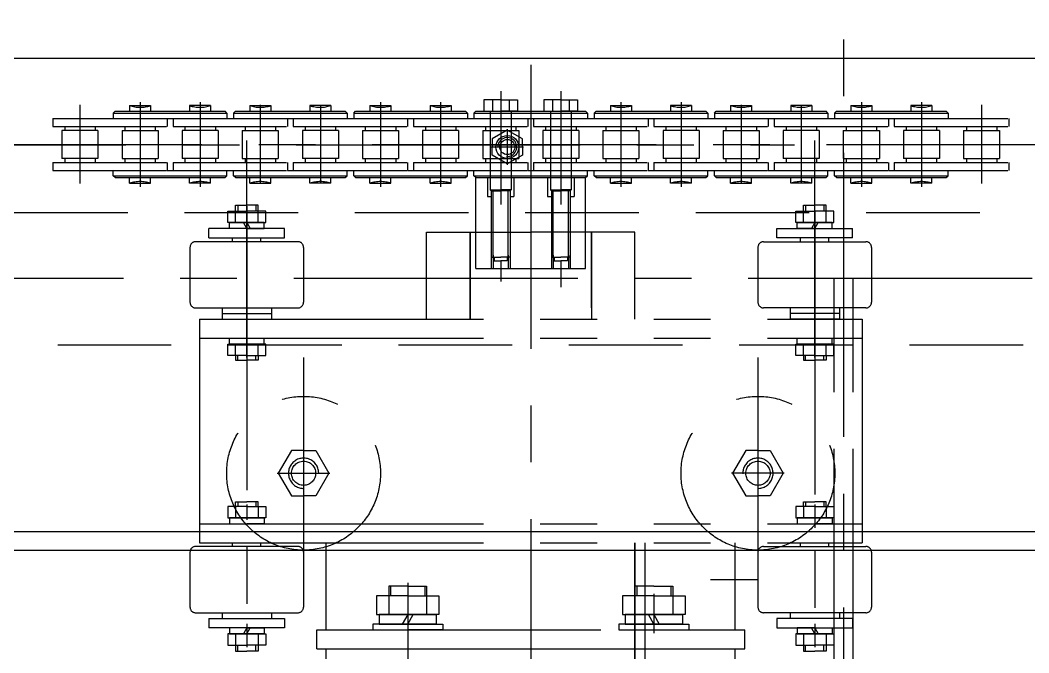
# Model space of a CAD drawing. Header units: millimetres. Extents: x 0 to 10092, y -2165 to 7128.
# Drawn here: x 3787 to 4319, y 2169 to 2503 of the extents above; entities that cross this region are included whole.
import ezdxf

# ---------------------------------------------------------------- set-up
doc = ezdxf.new("R2010")
doc.units = ezdxf.units.MM
doc.header["$LTSCALE"] = 120
for name, pattern in [('F', [0.75, 0.5, -0.25]), ('G', [2, 1.25, -0.25, 0.25, -0.25]), ('K', [2.5, 1.25, -0.25, 0.25, -0.25, 0.25, -0.25])]:
    doc.linetypes.add(name, pattern=pattern)
for name, color, linetype in [('01', 7, 'Continuous'), ('02', 1, 'Continuous'), ('04', 2, 'F'), ('05', 4, 'G'), ('07', 6, 'K')]:
    doc.layers.add(name, color=color, linetype=linetype)

msp = doc.modelspace()

# ---------------------------------------------------------------- linework, layer by layer
at = {"layer": '01', "color": 7, "linetype": 'Continuous'}
for p, q in [((1503.84, 2482.91), (5738.84, 2482.91)), ((4216.34, 2222.41), (4216.34, 1236.41)), ((4226.34, 2222.41), (4226.34, 1236.41))]:
    msp.add_line(p, q, dxfattribs=at)
at = {"layer": '01', "color": 7}
for p, q in [((4043.84, 2444.79), (4035.84, 2440.18)), ((4035.84, 2440.18), (4035.84, 2435.91)), ((4051.84, 2440.18), (4043.84, 2444.79)), ((4051.84, 2435.91), (4051.84, 2440.18)), ((4035.84, 2431.64), (4035.84, 2435.91)), ((4051.84, 2435.91), (4051.84, 2431.64)), ((4043.84, 2427.02), (4035.84, 2431.64)), ((4051.84, 2431.64), (4043.84, 2427.02)), ((1503.84, 2232.91), (5738.84, 2232.91)), ((1503.84, 2222.91), (5738.84, 2222.91))]:
    msp.add_line(p, q, dxfattribs=at)
for radius in [6, 4]:
    msp.add_circle((4043.84, 2435.91), radius, dxfattribs=at)
at = {"layer": '02', "color": 7}
msp.add_arc((4043.84, 2435.91), 5, 265.8682, 183.1341, dxfattribs=at)
at = {"layer": '04', "color": 7, "linetype": 'F'}
for p, q in [((4040.34, 2465.5), (4040.34, 2364.91)), ((4072.09, 2465.5), (4072.09, 2361.94)), ((3818.09, 2458.23), (3818.09, 2416.61)), ((3844.29, 2457.77), (3855.39, 2457.77)), ((3844.29, 2457.77), (3844.29, 2454.77)), ((3849.84, 2459.69), (3849.84, 2414.92)), ((3855.39, 2457.77), (3855.39, 2454.77)), ((3876.04, 2457.77), (3876.04, 2454.77)), ((3887.14, 2457.77), (3876.04, 2457.77)), ((3881.59, 2459.69), (3881.59, 2414.92)), ((3887.14, 2457.77), (3887.14, 2454.77)), ((3907.79, 2457.77), (3907.79, 2454.77)), ((3907.79, 2457.77), (3918.89, 2457.77)), ((3913.34, 2458.23), (3913.34, 2416.61)), ((3918.89, 2457.77), (3918.89, 2454.77)), ((3950.64, 2457.77), (3939.54, 2457.77)), ((3939.54, 2457.77), (3939.54, 2454.77)), ((3945.09, 2458.23), (3945.09, 2416.61)), ((3945.09, 2458.23), (3945.09, 2416.61)), ((3950.64, 2457.77), (3950.64, 2454.77)), ((3971.29, 2457.77), (3971.29, 2454.77)), ((3971.29, 2457.77), (3982.39, 2457.77)), ((3976.84, 2459.69), (3976.84, 2414.92)), ((3982.39, 2457.77), (3982.39, 2454.77)), ((4003.04, 2457.77), (4014.14, 2457.77)), ((4003.04, 2457.77), (4003.04, 2454.77)), ((4008.59, 2459.69), (4008.59, 2414.92)), ((4014.14, 2457.77), (4014.14, 2454.77)), ((4040.34, 2460.77), (4031.46, 2460.77)), ((4031.46, 2460.77), (4031.46, 2454.77)), ((4035.94, 2460.77), (4035.94, 2454.77)), ((4040.34, 2460.77), (4049.23, 2460.77)), ((4040.34, 2459.69), (4040.34, 2414.92)), ((4044.74, 2460.77), (4044.74, 2454.77)), ((4049.23, 2460.77), (4049.23, 2454.77)), ((4072.09, 2460.77), (4063.21, 2460.77)), ((4063.21, 2460.77), (4063.21, 2454.77)), ((4067.69, 2460.77), (4067.69, 2454.77)), ((4072.09, 2460.77), (4080.98, 2460.77)), ((4072.09, 2458.23), (4072.09, 2416.61)), ((4072.09, 2458.23), (4072.09, 2416.61)), ((4076.49, 2460.77), (4076.49, 2454.77)), ((4080.98, 2460.77), (4080.98, 2454.77)), ((4098.29, 2457.77), (4098.29, 2454.77)), ((4098.29, 2457.77), (4109.39, 2457.77)), ((4103.84, 2459.69), (4103.84, 2414.92)), ((4109.39, 2457.77), (4109.39, 2454.77)), ((4141.14, 2457.77), (4130.04, 2457.77)), ((4130.04, 2457.77), (4130.04, 2454.77)), ((4135.59, 2459.69), (4135.59, 2414.92)), ((4141.14, 2457.77), (4141.14, 2454.77)), ((4161.79, 2457.77), (4172.89, 2457.77)), ((4161.79, 2457.77), (4161.79, 2454.77)), ((4167.34, 2458.23), (4167.34, 2416.61)), ((4172.89, 2457.77), (4172.89, 2454.77)), ((4204.64, 2457.77), (4193.54, 2457.77)), ((4193.54, 2457.77), (4193.54, 2454.77)), ((4199.09, 2458.23), (4199.09, 2416.61)), ((4199.09, 2458.23), (4199.09, 2416.61)), ((4204.64, 2457.77), (4204.64, 2454.77)), ((4225.29, 2457.77), (4236.39, 2457.77)), ((4225.29, 2457.77), (4225.29, 2454.77)), ((4230.84, 2459.69), (4230.84, 2414.92)), ((4236.39, 2457.77), (4236.39, 2454.77)), ((4257.04, 2457.77), (4257.04, 2454.77)), ((4268.14, 2457.77), (4257.04, 2457.77)), ((4262.59, 2459.69), (4262.59, 2414.92)), ((4268.14, 2457.77), (4268.14, 2454.77)), ((4294.34, 2458.23), (4294.34, 2416.61)), ((3803.75, 2451), (3864.18, 2451)), ((3803.75, 2451), (3803.75, 2446.72)), ((3835.72, 2453.77), (3836.72, 2454.77)), ((3835.72, 2453.77), (3835.72, 2451)), ((3835.72, 2453.77), (3895.72, 2453.77)), ((3835.72, 2451), (3895.72, 2451)), ((3836.72, 2454.77), (3894.72, 2454.77)), ((3864.18, 2451), (3864.18, 2446.72)), ((3867.25, 2451), (3867.25, 2446.72)), ((3867.25, 2451), (3927.68, 2451)), ((3895.72, 2453.77), (3894.72, 2454.77)), ((3895.72, 2453.77), (3895.72, 2451)), ((3899.22, 2453.77), (3900.22, 2454.77)), ((3899.22, 2453.77), (3959.22, 2453.77)), ((3899.22, 2453.77), (3899.22, 2451)), ((3899.22, 2451), (3959.22, 2451)), ((3900.22, 2454.77), (3958.22, 2454.77)), ((3927.68, 2451), (3927.68, 2446.72)), ((3930.75, 2451), (3991.18, 2451)), ((3930.75, 2451), (3930.75, 2446.72)), ((3959.22, 2453.77), (3958.22, 2454.77)), ((3959.22, 2453.77), (3959.22, 2451)), ((3962.72, 2453.77), (3963.72, 2454.77)), ((3962.72, 2453.77), (4022.72, 2453.77)), ((3962.72, 2453.77), (3962.72, 2451)), ((3962.72, 2451), (4022.72, 2451)), ((3963.72, 2454.77), (4021.72, 2454.77)), ((3991.18, 2451), (3991.18, 2446.72)), ((3994.25, 2451), (4054.68, 2451)), ((3994.25, 2451), (3994.25, 2446.72)), ((4022.72, 2453.77), (4021.72, 2454.77)), ((4022.72, 2453.77), (4022.72, 2451)), ((4026.22, 2453.77), (4027.22, 2454.77)), ((4026.22, 2453.77), (4086.22, 2453.77)), ((4026.22, 2453.77), (4026.22, 2451)), ((4026.22, 2451), (4086.22, 2451)), ((4027.22, 2454.77), (4085.22, 2454.77)), ((4031.46, 2454.77), (4040.34, 2454.77)), ((4034.84, 2454.77), (4034.84, 2413.27)), ((4049.23, 2454.77), (4040.34, 2454.77)), ((4045.84, 2454.77), (4045.84, 2413.27)), ((4054.68, 2451), (4054.68, 2446.72)), ((4057.75, 2451), (4118.18, 2451)), ((4057.75, 2451), (4057.75, 2446.72)), ((4063.21, 2454.77), (4072.09, 2454.77)), ((4066.59, 2454.77), (4066.59, 2413.27)), ((4080.98, 2454.77), (4072.09, 2454.77)), ((4077.59, 2454.77), (4077.59, 2413.27)), ((4086.22, 2453.77), (4085.22, 2454.77)), ((4086.22, 2453.77), (4086.22, 2451)), ((4089.72, 2453.77), (4090.72, 2454.77)), ((4089.72, 2453.77), (4149.72, 2453.77)), ((4089.72, 2453.77), (4089.72, 2451)), ((4089.72, 2451), (4149.72, 2451)), ((4090.72, 2454.77), (4148.72, 2454.77)), ((4118.18, 2451), (4118.18, 2446.72)), ((4121.25, 2451), (4181.68, 2451)), ((4121.25, 2451), (4121.25, 2446.72)), ((4149.72, 2453.77), (4148.72, 2454.77)), ((4149.72, 2453.77), (4149.72, 2451)), ((4153.22, 2453.77), (4154.22, 2454.77)), ((4153.22, 2453.77), (4213.22, 2453.77)), ((4153.22, 2453.77), (4153.22, 2451)), ((4153.22, 2451), (4213.22, 2451)), ((4154.22, 2454.77), (4212.22, 2454.77)), ((4181.68, 2451), (4181.68, 2446.72)), ((4184.75, 2451), (4245.18, 2451)), ((4184.75, 2451), (4184.75, 2446.72)), ((4213.22, 2453.77), (4212.22, 2454.77)), ((4213.22, 2453.77), (4213.22, 2451)), ((4216.72, 2453.77), (4217.72, 2454.77)), ((4216.72, 2453.77), (4276.72, 2453.77)), ((4216.72, 2453.77), (4216.72, 2451)), ((4216.72, 2451), (4276.72, 2451)), ((4217.72, 2454.77), (4275.72, 2454.77)), ((4245.18, 2451), (4245.18, 2446.72)), ((4248.25, 2451), (4308.68, 2451)), ((4248.25, 2451), (4248.25, 2446.72)), ((4276.72, 2453.77), (4275.72, 2454.77)), ((4276.72, 2453.77), (4276.72, 2451)), ((4308.68, 2451), (4308.68, 2446.72)), ((3803.75, 2446.72), (3864.18, 2446.72)), ((3810.07, 2446.72), (3810.07, 2444.72)), ((3826.12, 2446.72), (3826.12, 2444.72)), ((3841.82, 2446.72), (3841.82, 2444.72)), ((3857.87, 2446.72), (3857.87, 2444.72)), ((3867.25, 2446.72), (3927.68, 2446.72)), ((3873.57, 2446.72), (3873.57, 2444.72)), ((3889.62, 2446.72), (3889.62, 2444.72)), ((3905.32, 2446.72), (3905.32, 2444.72)), ((3921.37, 2446.72), (3921.37, 2444.72)), ((3930.75, 2446.72), (3991.18, 2446.72)), ((3937.07, 2446.72), (3937.07, 2444.72)), ((3953.12, 2446.72), (3953.12, 2444.72)), ((3968.82, 2446.72), (3968.82, 2444.72)), ((3984.87, 2446.72), (3984.87, 2444.72)), ((3994.25, 2446.72), (4054.68, 2446.72)), ((4000.57, 2446.72), (4000.57, 2444.72)), ((4016.62, 2446.72), (4016.62, 2444.72)), ((4032.32, 2446.72), (4032.32, 2444.72)), ((4048.37, 2446.72), (4048.37, 2444.72)), ((4057.75, 2446.72), (4118.18, 2446.72)), ((4064.07, 2446.72), (4064.07, 2444.72)), ((4080.12, 2446.72), (4080.12, 2444.72)), ((4095.82, 2446.72), (4095.82, 2444.72)), ((4111.87, 2446.72), (4111.87, 2444.72)), ((4121.25, 2446.72), (4181.68, 2446.72)), ((4127.57, 2446.72), (4127.57, 2444.72)), ((4143.62, 2446.72), (4143.62, 2444.72)), ((4159.32, 2446.72), (4159.32, 2444.72)), ((4175.37, 2446.72), (4175.37, 2444.72)), ((4184.75, 2446.72), (4245.18, 2446.72)), ((4191.07, 2446.72), (4191.07, 2444.72)), ((4207.12, 2446.72), (4207.12, 2444.72)), ((4222.82, 2446.72), (4222.82, 2444.72)), ((4238.87, 2446.72), (4238.87, 2444.72)), ((4248.25, 2446.72), (4308.68, 2446.72)), ((4254.57, 2446.72), (4254.57, 2444.72)), ((4270.62, 2446.72), (4270.62, 2444.72)), ((4286.32, 2446.72), (4286.32, 2444.72)), ((4302.37, 2446.72), (4302.37, 2444.72)), ((3808.57, 2444.72), (3808.57, 2429.82)), ((3827.62, 2444.72), (3808.57, 2444.72)), ((3827.62, 2444.72), (3827.62, 2429.82)), ((3840.32, 2444.72), (3859.37, 2444.72)), ((3840.32, 2444.72), (3840.32, 2429.82)), ((3859.37, 2444.72), (3859.37, 2429.82)), ((3891.12, 2444.72), (3872.07, 2444.72)), ((3872.07, 2444.72), (3872.07, 2429.82)), ((3891.12, 2444.72), (3891.12, 2429.82)), ((3903.82, 2444.72), (3903.82, 2429.82)), ((3903.82, 2444.72), (3922.87, 2444.72)), ((3922.87, 2444.72), (3922.87, 2429.82)), ((3954.62, 2444.72), (3935.57, 2444.72)), ((3935.57, 2444.72), (3935.57, 2429.82)), ((3954.62, 2444.72), (3954.62, 2429.82)), ((3967.32, 2444.72), (3967.32, 2429.82)), ((3967.32, 2444.72), (3986.37, 2444.72)), ((3986.37, 2444.72), (3986.37, 2429.82)), ((3999.07, 2444.72), (3999.07, 2429.82)), ((4018.12, 2444.72), (3999.07, 2444.72)), ((4018.12, 2444.72), (4018.12, 2429.82)), ((4030.82, 2444.72), (4049.87, 2444.72)), ((4030.82, 2444.72), (4030.82, 2429.82)), ((4049.87, 2444.72), (4049.87, 2429.82)), ((4081.62, 2444.72), (4062.57, 2444.72)), ((4062.57, 2444.72), (4062.57, 2429.82)), ((4081.62, 2444.72), (4081.62, 2429.82)), ((4094.32, 2444.72), (4094.32, 2429.82)), ((4094.32, 2444.72), (4113.37, 2444.72)), ((4113.37, 2444.72), (4113.37, 2429.82)), ((4126.07, 2444.72), (4126.07, 2429.82)), ((4145.12, 2444.72), (4126.07, 2444.72)), ((4145.12, 2444.72), (4145.12, 2429.82)), ((4157.82, 2444.72), (4176.87, 2444.72)), ((4157.82, 2444.72), (4157.82, 2429.82)), ((4176.87, 2444.72), (4176.87, 2429.82)), ((4189.57, 2444.72), (4189.57, 2429.82)), ((4208.62, 2444.72), (4189.57, 2444.72)), ((4208.62, 2444.72), (4208.62, 2429.82)), ((4221.32, 2444.72), (4221.32, 2429.82)), ((4221.32, 2444.72), (4240.37, 2444.72)), ((4240.37, 2444.72), (4240.37, 2429.82)), ((4253.07, 2444.72), (4253.07, 2429.82)), ((4272.12, 2444.72), (4253.07, 2444.72)), ((4272.12, 2444.72), (4272.12, 2429.82)), ((4284.82, 2444.72), (4284.82, 2429.82)), ((4284.82, 2444.72), (4303.87, 2444.72)), ((4303.87, 2444.72), (4303.87, 2429.82)), ((3827.62, 2429.82), (3808.57, 2429.82)), ((3810.07, 2429.82), (3810.07, 2427.82)), ((3826.12, 2429.82), (3826.12, 2427.82)), ((3840.32, 2429.82), (3859.37, 2429.82)), ((3841.82, 2429.82), (3841.82, 2427.82)), ((3857.87, 2429.82), (3857.87, 2427.82)), ((3891.12, 2429.82), (3872.07, 2429.82)), ((3873.57, 2429.82), (3873.57, 2427.82)), ((3889.62, 2429.82), (3889.62, 2427.82)), ((3903.82, 2429.82), (3922.87, 2429.82)), ((3905.32, 2429.82), (3905.32, 2427.82)), ((3921.37, 2429.82), (3921.37, 2427.82)), ((3954.62, 2429.82), (3935.57, 2429.82)), ((3937.07, 2429.82), (3937.07, 2427.82)), ((3953.12, 2429.82), (3953.12, 2427.82)), ((3967.32, 2429.82), (3986.37, 2429.82)), ((3968.82, 2429.82), (3968.82, 2427.82)), ((3984.87, 2429.82), (3984.87, 2427.82)), ((4018.12, 2429.82), (3999.07, 2429.82)), ((4000.57, 2429.82), (4000.57, 2427.82)), ((4016.62, 2429.82), (4016.62, 2427.82)), ((4030.82, 2429.82), (4049.87, 2429.82)), ((4032.32, 2429.82), (4032.32, 2427.82)), ((4048.37, 2429.82), (4048.37, 2427.82)), ((4081.62, 2429.82), (4062.57, 2429.82)), ((4064.07, 2429.82), (4064.07, 2427.82)), ((4080.12, 2429.82), (4080.12, 2427.82)), ((4094.32, 2429.82), (4113.37, 2429.82)), ((4095.82, 2429.82), (4095.82, 2427.82)), ((4111.87, 2429.82), (4111.87, 2427.82)), ((4145.12, 2429.82), (4126.07, 2429.82)), ((4127.57, 2429.82), (4127.57, 2427.82)), ((4143.62, 2429.82), (4143.62, 2427.82)), ((4157.82, 2429.82), (4176.87, 2429.82)), ((4159.32, 2429.82), (4159.32, 2427.82)), ((4175.37, 2429.82), (4175.37, 2427.82)), ((4208.62, 2429.82), (4189.57, 2429.82)), ((4191.07, 2429.82), (4191.07, 2427.82)), ((4207.12, 2429.82), (4207.12, 2427.82)), ((4221.32, 2429.82), (4240.37, 2429.82)), ((4222.82, 2429.82), (4222.82, 2427.82)), ((4238.87, 2429.82), (4238.87, 2427.82)), ((4272.12, 2429.82), (4253.07, 2429.82)), ((4254.57, 2429.82), (4254.57, 2427.82)), ((4270.62, 2429.82), (4270.62, 2427.82)), ((4284.82, 2429.82), (4303.87, 2429.82)), ((4286.32, 2429.82), (4286.32, 2427.82)), ((4302.37, 2429.82), (4302.37, 2427.82)), ((3803.75, 2427.82), (3864.18, 2427.82)), ((3803.75, 2427.82), (3803.75, 2423.54)), ((3864.18, 2427.82), (3864.18, 2423.54)), ((3867.25, 2427.82), (3927.68, 2427.82)), ((3867.25, 2427.82), (3867.25, 2423.54)), ((3927.68, 2427.82), (3927.68, 2423.54)), ((3930.75, 2427.82), (3991.18, 2427.82)), ((3930.75, 2427.82), (3930.75, 2423.54)), ((3991.18, 2427.82), (3991.18, 2423.54)), ((3994.25, 2427.82), (4054.68, 2427.82)), ((3994.25, 2427.82), (3994.25, 2423.54)), ((4054.68, 2427.82), (4054.68, 2423.54)), ((4057.75, 2427.82), (4118.18, 2427.82)), ((4057.75, 2427.82), (4057.75, 2423.54)), ((4118.18, 2427.82), (4118.18, 2423.54)), ((4121.25, 2427.82), (4181.68, 2427.82)), ((4121.25, 2427.82), (4121.25, 2423.54)), ((4181.68, 2427.82), (4181.68, 2423.54)), ((4184.75, 2427.82), (4245.18, 2427.82)), ((4184.75, 2427.82), (4184.75, 2423.54)), ((4245.18, 2427.82), (4245.18, 2423.54)), ((4248.25, 2427.82), (4308.68, 2427.82)), ((4248.25, 2427.82), (4248.25, 2423.54)), ((4308.68, 2427.82), (4308.68, 2423.54)), ((3803.75, 2423.54), (3864.18, 2423.54)), ((3835.72, 2420.77), (3835.72, 2423.54)), ((3836.72, 2419.77), (3835.72, 2420.77)), ((3835.72, 2420.77), (3895.72, 2420.77)), ((3836.72, 2419.77), (3894.72, 2419.77)), ((3844.29, 2416.77), (3844.29, 2419.77)), ((3855.39, 2416.77), (3855.39, 2419.77)), ((3864.18, 2423.54), (3867.25, 2423.54)), ((3867.25, 2423.54), (3927.68, 2423.54)), ((3876.04, 2416.77), (3876.04, 2419.77)), ((3887.14, 2416.77), (3887.14, 2419.77)), ((3894.72, 2419.77), (3895.72, 2420.77)), ((3895.72, 2420.77), (3895.72, 2423.54)), ((3899.22, 2420.77), (3899.22, 2423.54)), ((3899.22, 2420.77), (3959.22, 2420.77)), ((3900.22, 2419.77), (3899.22, 2420.77)), ((3900.22, 2419.77), (3958.22, 2419.77)), ((3907.79, 2416.77), (3907.79, 2419.77)), ((3918.89, 2416.77), (3918.89, 2419.77)), ((3927.68, 2423.54), (3930.75, 2423.54)), ((3930.75, 2423.54), (3991.18, 2423.54)), ((3939.54, 2416.77), (3939.54, 2419.77)), ((3950.64, 2416.77), (3950.64, 2419.77)), ((3958.22, 2419.77), (3959.22, 2420.77)), ((3959.22, 2420.77), (3959.22, 2423.54)), ((3962.72, 2420.77), (3962.72, 2423.54)), ((3962.72, 2420.77), (4022.72, 2420.77)), ((3963.72, 2419.77), (3962.72, 2420.77)), ((3963.72, 2419.77), (4021.72, 2419.77)), ((3971.29, 2416.77), (3971.29, 2419.77)), ((3982.39, 2416.77), (3982.39, 2419.77)), ((3991.18, 2423.54), (3994.25, 2423.54)), ((3994.25, 2423.54), (4054.68, 2423.54)), ((4003.04, 2416.77), (4003.04, 2419.77)), ((4014.14, 2416.77), (4014.14, 2419.77)), ((4021.72, 2419.77), (4022.72, 2420.77)), ((4022.72, 2420.77), (4022.72, 2423.54)), ((4026.22, 2420.77), (4026.22, 2423.54)), ((4026.22, 2420.77), (4086.22, 2420.77)), ((4027.22, 2419.77), (4026.22, 2420.77)), ((4027.22, 2419.77), (4085.22, 2419.77)), ((4027.22, 2371.77), (4027.22, 2419.77)), ((4033.34, 2419.77), (4033.34, 2409.77)), ((4047.34, 2419.77), (4047.34, 2409.77)), ((4054.68, 2423.54), (4057.75, 2423.54)), ((4057.75, 2423.54), (4118.18, 2423.54)), ((4065.09, 2419.77), (4065.09, 2409.77)), ((4079.09, 2419.77), (4079.09, 2409.77)), ((4085.22, 2419.77), (4086.22, 2420.77)), ((4085.22, 2371.77), (4085.22, 2419.77)), ((4086.22, 2420.77), (4086.22, 2423.54)), ((4089.72, 2420.77), (4089.72, 2423.54)), ((4089.72, 2420.77), (4149.72, 2420.77)), ((4090.72, 2419.77), (4089.72, 2420.77)), ((4090.72, 2419.77), (4148.72, 2419.77)), ((4098.29, 2416.77), (4098.29, 2419.77)), ((4109.39, 2416.77), (4109.39, 2419.77)), ((4118.18, 2423.54), (4121.25, 2423.54)), ((4121.25, 2423.54), (4181.68, 2423.54)), ((4130.04, 2416.77), (4130.04, 2419.77)), ((4141.14, 2416.77), (4141.14, 2419.77)), ((4148.72, 2419.77), (4149.72, 2420.77)), ((4149.72, 2420.77), (4149.72, 2423.54)), ((4153.22, 2420.77), (4153.22, 2423.54)), ((4153.22, 2420.77), (4213.22, 2420.77)), ((4154.22, 2419.77), (4153.22, 2420.77)), ((4154.22, 2419.77), (4212.22, 2419.77)), ((4161.79, 2416.77), (4161.79, 2419.77)), ((4172.89, 2416.77), (4172.89, 2419.77)), ((4181.68, 2423.54), (4184.75, 2423.54)), ((4184.75, 2423.54), (4245.18, 2423.54)), ((4193.54, 2416.77), (4193.54, 2419.77)), ((4204.64, 2416.77), (4204.64, 2419.77)), ((4212.22, 2419.77), (4213.22, 2420.77)), ((4213.22, 2420.77), (4213.22, 2423.54)), ((4216.72, 2420.77), (4216.72, 2423.54)), ((4216.72, 2420.77), (4276.72, 2420.77)), ((4217.72, 2419.77), (4216.72, 2420.77)), ((4217.72, 2419.77), (4275.72, 2419.77)), ((4225.29, 2416.77), (4225.29, 2419.77)), ((4236.39, 2416.77), (4236.39, 2419.77)), ((4245.18, 2423.54), (4248.25, 2423.54)), ((4248.25, 2423.54), (4308.68, 2423.54)), ((4257.04, 2416.77), (4257.04, 2419.77)), ((4268.14, 2416.77), (4268.14, 2419.77)), ((4275.72, 2419.77), (4276.72, 2420.77)), ((4276.72, 2420.77), (4276.72, 2423.54)), ((3844.29, 2416.77), (3855.39, 2416.77)), ((3887.14, 2416.77), (3876.04, 2416.77)), ((3907.79, 2416.77), (3918.89, 2416.77)), ((3950.64, 2416.77), (3939.54, 2416.77)), ((3971.29, 2416.77), (3982.39, 2416.77)), ((4003.04, 2416.77), (4014.14, 2416.77)), ((4098.29, 2416.77), (4109.39, 2416.77)), ((4141.14, 2416.77), (4130.04, 2416.77)), ((4161.79, 2416.77), (4172.89, 2416.77)), ((4204.64, 2416.77), (4193.54, 2416.77)), ((4225.29, 2416.77), (4236.39, 2416.77)), ((4268.14, 2416.77), (4257.04, 2416.77)), ((4033.34, 2409.77), (4035.34, 2409.77)), ((4034.84, 2413.27), (4040.34, 2413.27)), ((4034.84, 2413.27), (4035.34, 2412.77)), ((4035.34, 2412.77), (4035.34, 2377.71)), ((4035.34, 2412.77), (4040.34, 2412.77)), ((4036.34, 2377.71), (4036.34, 2412.77)), ((4045.84, 2413.27), (4040.34, 2413.27)), ((4045.34, 2412.77), (4040.34, 2412.77)), ((4044.34, 2377.71), (4044.34, 2412.77)), ((4045.84, 2413.27), (4045.34, 2412.77)), ((4045.34, 2412.77), (4045.34, 2377.71)), ((4045.34, 2409.77), (4047.34, 2409.77)), ((4065.09, 2409.77), (4067.09, 2409.77)), ((4066.59, 2413.27), (4072.09, 2413.27)), ((4066.59, 2413.27), (4067.09, 2412.77)), ((4067.09, 2412.77), (4067.09, 2377.71)), ((4067.09, 2412.77), (4072.09, 2412.77)), ((4068.09, 2377.71), (4068.09, 2412.77)), ((4077.59, 2413.27), (4072.09, 2413.27)), ((4077.09, 2412.77), (4072.09, 2412.77)), ((4076.09, 2377.71), (4076.09, 2412.77)), ((4077.59, 2413.27), (4077.09, 2412.77)), ((4077.09, 2412.77), (4077.09, 2377.71)), ((4077.09, 2409.77), (4079.09, 2409.77)), ((1803.34, 2401.41), (5439.34, 2401.41)), ((4035.34, 2378.77), (4035.34, 2371.77)), ((4035.34, 2377.71), (4040.34, 2377.71)), ((4036.34, 2378.77), (4036.34, 2371.77)), ((4036.84, 2377.71), (4036.84, 2375.71)), ((4045.34, 2377.71), (4040.34, 2377.71)), ((4043.84, 2377.71), (4043.84, 2375.71)), ((4044.34, 2378.77), (4044.34, 2371.77)), ((4045.34, 2378.77), (4045.34, 2371.77)), ((4067.09, 2378.77), (4067.09, 2371.77)), ((4067.09, 2377.71), (4072.09, 2377.71)), ((4068.09, 2378.77), (4068.09, 2371.77)), ((4068.59, 2377.71), (4068.59, 2375.71)), ((4077.09, 2377.71), (4072.09, 2377.71)), ((4075.59, 2377.71), (4075.59, 2375.71)), ((4076.09, 2378.77), (4076.09, 2371.77)), ((4077.09, 2378.77), (4077.09, 2371.77)), ((4027.22, 2371.77), (4085.22, 2371.77)), ((4036.84, 2375.71), (4040.34, 2375.71)), ((4043.84, 2375.71), (4040.34, 2375.71)), ((4068.59, 2375.71), (4072.09, 2375.71)), ((4075.59, 2375.71), (4072.09, 2375.71)), ((4216.34, 2366.41), (4216.34, 2222.41)), ((4226.34, 2366.41), (4216.34, 2366.41)), ((4226.34, 2366.41), (4226.34, 2222.41)), ((3626.34, 2331.41), (5439.34, 2331.41))]:
    msp.add_line(p, q, dxfattribs=at)
for centre, start, end in [((3849.87, 2474.77), 251.8138, 287.9996), ((3881.56, 2474.77), 252.0004, 288.1862), ((3913.37, 2474.77), 251.8138, 287.9996), ((3945.06, 2474.77), 252.0004, 288.1862), ((3976.87, 2474.77), 251.8138, 287.9996), ((4008.62, 2474.77), 251.8138, 287.9996), ((4103.87, 2474.77), 251.8138, 287.9996), ((4135.56, 2474.77), 252.0004, 288.1862), ((4167.37, 2474.77), 251.8138, 287.9996), ((4199.06, 2474.77), 252.0004, 288.1862), ((4230.87, 2474.77), 251.8138, 287.9996), ((4262.56, 2474.77), 252.0004, 288.1862), ((3849.87, 2399.78), 72.0004, 108.1862), ((3881.56, 2399.78), 71.8138, 107.9996), ((3913.37, 2399.78), 72.0004, 108.1862), ((3945.06, 2399.78), 71.8138, 107.9996), ((3976.87, 2399.78), 72.0004, 108.1862), ((4008.62, 2399.78), 72.0004, 108.1862), ((4103.87, 2399.78), 72.0004, 108.1862), ((4135.56, 2399.78), 71.8138, 107.9996), ((4167.37, 2399.78), 72.0004, 108.1862), ((4199.06, 2399.78), 71.8138, 107.9996), ((4230.87, 2399.78), 72.0004, 108.1862), ((4262.56, 2399.78), 71.8138, 107.9996)]:
    msp.add_arc(centre, 17.87, start, end, dxfattribs=at)
at = {"layer": '05', "color": 7, "linetype": 'G'}
for p, q in [((4221.34, 2672.76), (4221.34, 1018.95)), ((4056.22, 2479.39), (4056.22, 1721.96)), ((3692.31, 2437.13), (4195.55, 2437.13))]:
    msp.add_line(p, q, dxfattribs=at)
at = {"layer": '05', "color": 7}
for p, q in [((4043.84, 2445.34), (4043.84, 2426.51)), ((1812.5, 2437.27), (5423.26, 2437.27)), ((4052.41, 2435.91), (4035.03, 2435.91)), ((5521.04, 2366.41), (1672.14, 2366.41))]:
    msp.add_line(p, q, dxfattribs=at)
at = {"layer": '07', "color": 7, "linetype": 'K'}
for p, q in [((3906.22, 2334.86), (3906.22, 2439.44)), ((4206.22, 2334.86), (4206.22, 2439.44)), ((3900.22, 2402.01), (3900.22, 2405.25)), ((3900.22, 2405.25), (3906.22, 2405.25)), ((3901.42, 2405.25), (3901.42, 2402.01)), ((3912.22, 2405.25), (3906.22, 2405.25)), ((3906.22, 2404.62), (3906.22, 2146.38)), ((3906.22, 2394.96), (3906.22, 2403.06)), ((3911.02, 2405.25), (3911.02, 2402.01)), ((3912.22, 2402.01), (3912.22, 2405.25)), ((4200.22, 2402.01), (4200.22, 2405.25)), ((4200.22, 2405.25), (4206.22, 2405.25)), ((4201.42, 2405.25), (4201.42, 2402.01)), ((4212.22, 2405.25), (4206.22, 2405.25)), ((4206.22, 2394.96), (4206.22, 2403.06)), ((4211.02, 2405.25), (4211.02, 2402.01)), ((4212.22, 2402.01), (4212.22, 2405.25)), ((3896.2, 2402.01), (3906.22, 2402.01)), ((3896.2, 2396.01), (3896.2, 2402.01)), ((3900.22, 2396.01), (3900.22, 2402.01)), ((3916.23, 2402.01), (3906.22, 2402.01)), ((3906.22, 2390.81), (3906.22, 2398.11)), ((3912.22, 2396.01), (3912.22, 2402.01)), ((3916.23, 2396.01), (3916.23, 2402.01)), ((4196.2, 2402.01), (4206.22, 2402.01)), ((4196.2, 2396.01), (4196.2, 2402.01)), ((4200.22, 2396.01), (4200.22, 2402.01)), ((4206.22, 2402.45), (4206.22, 2146.38)), ((4216.23, 2402.01), (4206.22, 2402.01)), ((4206.22, 2390.81), (4206.22, 2398.11)), ((4212.22, 2396.01), (4212.22, 2402.01)), ((4216.23, 2396.01), (4216.23, 2402.01)), ((3926.22, 2392.91), (3886.22, 2392.91)), ((3886.22, 2387.91), (3886.22, 2392.91)), ((3906.22, 2396.01), (3896.2, 2396.01)), ((3897.02, 2396.01), (3906.22, 2396.01)), ((3897.02, 2392.91), (3897.02, 2396.01)), ((3906.22, 2392.91), (3897.02, 2392.91)), ((3906.22, 2392.91), (3904.43, 2396.01)), ((3915.42, 2396.01), (3906.22, 2396.01)), ((3906.22, 2396.01), (3908.01, 2392.91)), ((3906.22, 2396.01), (3916.23, 2396.01)), ((3906.22, 2392.91), (3915.42, 2392.91)), ((3915.42, 2392.91), (3915.42, 2396.01)), ((3926.22, 2387.91), (3926.22, 2392.91)), ((4186.22, 2392.91), (4226.22, 2392.91)), ((4186.22, 2387.91), (4186.22, 2392.91)), ((4206.22, 2396.01), (4196.2, 2396.01)), ((4197.02, 2396.01), (4206.22, 2396.01)), ((4197.02, 2392.91), (4197.02, 2396.01)), ((4206.22, 2392.91), (4197.02, 2392.91)), ((4206.22, 2396.01), (4204.43, 2392.91)), ((4215.42, 2396.01), (4206.22, 2396.01)), ((4206.22, 2392.91), (4208.01, 2396.01)), ((4206.22, 2396.01), (4216.23, 2396.01)), ((4206.22, 2392.91), (4215.42, 2392.91)), ((4215.42, 2392.91), (4215.42, 2396.01)), ((4226.22, 2387.91), (4226.22, 2392.91)), ((3886.22, 2387.91), (3926.22, 2387.91)), ((3898.72, 2385.91), (3898.72, 2387.91)), ((3913.72, 2385.91), (3913.72, 2387.91)), ((4001.22, 2390.91), (4056.22, 2390.91)), ((4001.22, 2344.91), (4001.22, 2390.91)), ((4024.22, 2344.91), (4024.22, 2390.91)), ((4024.22, 2390.91), (4024.22, 2344.91)), ((4111.22, 2390.91), (4056.22, 2390.91)), ((4088.22, 2350.91), (4088.22, 2390.91)), ((4088.22, 2390.91), (4088.22, 2344.91)), ((4111.22, 2344.91), (4111.22, 2390.91)), ((4226.22, 2387.91), (4186.22, 2387.91)), ((4198.72, 2385.91), (4198.72, 2387.91)), ((4213.72, 2385.91), (4213.72, 2387.91)), ((3876.22, 2382.91), (3876.22, 2353.91)), ((3906.22, 2385.91), (3879.22, 2385.91)), ((3933.22, 2385.91), (3906.22, 2385.91)), ((3936.22, 2382.91), (3936.22, 2353.91)), ((4176.22, 2382.91), (4176.22, 2353.91)), ((4179.22, 2385.91), (4206.22, 2385.91)), ((4206.22, 2385.91), (4233.22, 2385.91)), ((4236.22, 2382.91), (4236.22, 2353.91)), ((3879.22, 2350.91), (3906.22, 2350.91)), ((3893.22, 2350.91), (3893.22, 2347.91)), ((3906.22, 2350.91), (3933.22, 2350.91)), ((3919.22, 2350.91), (3919.22, 2347.91)), ((4206.22, 2350.91), (4179.22, 2350.91)), ((4193.22, 2350.91), (4193.22, 2347.91)), ((4233.22, 2350.91), (4206.22, 2350.91)), ((4219.22, 2350.91), (4219.22, 2347.91)), ((3881.22, 2344.91), (3881.22, 2226.91)), ((3881.22, 2344.91), (4231.22, 2344.91)), ((3893.22, 2347.91), (3893.22, 2344.91)), ((3893.22, 2347.91), (3906.22, 2347.91)), ((3893.22, 2344.91), (3919.22, 2344.91)), ((3906.22, 2347.91), (3919.22, 2347.91)), ((3919.22, 2347.91), (3919.22, 2344.91)), ((4206.22, 2347.91), (4193.22, 2347.91)), ((4193.22, 2347.91), (4193.22, 2344.91)), ((4219.22, 2344.91), (4193.22, 2344.91)), ((4219.22, 2347.91), (4206.22, 2347.91)), ((4219.22, 2347.91), (4219.22, 2344.91)), ((4231.22, 2344.91), (4231.22, 2226.91)), ((3881.22, 2334.91), (4231.22, 2334.91)), ((3897.02, 2331.81), (3897.02, 2334.91)), ((3906.22, 2329.71), (3906.22, 2337.01)), ((3906.22, 2336.96), (3906.22, 2330.1)), ((3915.42, 2331.81), (3915.42, 2334.91)), ((4197.02, 2331.81), (4197.02, 2334.91)), ((4206.22, 2329.71), (4206.22, 2337.01)), ((4206.22, 2336.96), (4206.22, 2330.1)), ((4215.42, 2331.81), (4215.42, 2334.91)), ((3896.2, 2331.81), (3906.22, 2331.81)), ((3896.2, 2325.81), (3896.2, 2331.81)), ((3906.22, 2331.81), (3897.02, 2331.81)), ((3900.22, 2325.81), (3900.22, 2331.81)), ((3906.22, 2324.76), (3906.22, 2332.86)), ((3916.23, 2331.81), (3906.22, 2331.81)), ((3906.22, 2331.81), (3915.42, 2331.81)), ((3912.22, 2325.81), (3912.22, 2331.81)), ((3916.23, 2325.81), (3916.23, 2331.81)), ((4196.2, 2331.81), (4206.22, 2331.81)), ((4196.2, 2325.81), (4196.2, 2331.81)), ((4206.22, 2331.81), (4197.02, 2331.81)), ((4200.22, 2325.81), (4200.22, 2331.81)), ((4206.22, 2324.76), (4206.22, 2332.86)), ((4216.23, 2331.81), (4206.22, 2331.81)), ((4206.22, 2331.81), (4215.42, 2331.81)), ((4212.22, 2325.81), (4212.22, 2331.81)), ((4216.23, 2325.81), (4216.23, 2331.81)), ((3906.22, 2325.81), (3896.2, 2325.81)), ((3900.22, 2325.81), (3900.22, 2323.38)), ((3900.22, 2323.38), (3906.22, 2323.38)), ((3901.42, 2323.38), (3901.42, 2325.81)), ((3906.22, 2325.81), (3916.23, 2325.81)), ((3912.22, 2323.38), (3906.22, 2323.38)), ((3911.02, 2323.38), (3911.02, 2325.81)), ((3912.22, 2325.81), (3912.22, 2323.38)), ((3936.22, 2324.75), (3936.22, 2210.15)), ((4176.22, 2324.75), (4176.22, 2210.15)), ((4206.22, 2325.81), (4196.2, 2325.81)), ((4200.22, 2325.81), (4200.22, 2323.38)), ((4200.22, 2323.38), (4206.22, 2323.38)), ((4201.42, 2323.38), (4201.42, 2325.81)), ((4206.22, 2325.81), (4216.23, 2325.81)), ((4212.22, 2323.38), (4206.22, 2323.38)), ((4211.02, 2323.38), (4211.02, 2325.81)), ((4212.22, 2325.81), (4212.22, 2323.38)), ((3929.77, 2275.59), (3922.84, 2263.59)), ((3936.22, 2275.59), (3929.77, 2275.59)), ((3936.22, 2276.15), (3936.22, 2250.77)), ((3936.22, 2275.59), (3942.66, 2275.59)), ((3942.66, 2275.59), (3949.59, 2263.59)), ((4169.77, 2275.59), (4162.84, 2263.59)), ((4176.22, 2275.59), (4169.77, 2275.59)), ((4176.22, 2276.15), (4176.22, 2250.77)), ((4176.22, 2275.59), (4182.66, 2275.59)), ((4182.66, 2275.59), (4189.59, 2263.59)), ((3922.3, 2263.59), (3950.1, 2263.59)), ((3922.84, 2263.59), (3929.77, 2251.59)), ((3949.59, 2263.59), (3942.66, 2251.59)), ((4190.14, 2263.59), (4162.33, 2263.59)), ((4162.84, 2263.59), (4169.77, 2251.59)), ((4189.59, 2263.59), (4182.66, 2251.59)), ((3900.22, 2246.01), (3900.22, 2248.44)), ((3900.22, 2248.44), (3906.22, 2248.44)), ((3901.42, 2248.44), (3901.42, 2246.01)), ((3912.22, 2248.44), (3906.22, 2248.44)), ((3911.02, 2248.44), (3911.02, 2246.01)), ((3912.22, 2246.01), (3912.22, 2248.44)), ((3929.77, 2251.59), (3936.22, 2251.59)), ((3942.66, 2251.59), (3936.22, 2251.59)), ((4169.77, 2251.59), (4176.22, 2251.59)), ((4182.66, 2251.59), (4176.22, 2251.59)), ((4200.22, 2246.01), (4200.22, 2248.44)), ((4200.22, 2248.44), (4206.22, 2248.44)), ((4201.42, 2248.44), (4201.42, 2246.01)), ((4212.22, 2248.44), (4206.22, 2248.44)), ((4211.02, 2248.44), (4211.02, 2246.01)), ((4212.22, 2246.01), (4212.22, 2248.44)), ((3906.22, 2246.01), (3896.2, 2246.01)), ((3896.2, 2246.01), (3896.2, 2240.01)), ((3900.22, 2246.01), (3900.22, 2240.01)), ((3906.22, 2247.06), (3906.22, 2238.96)), ((3906.22, 2246.01), (3916.23, 2246.01)), ((3912.22, 2246.01), (3912.22, 2240.01)), ((3916.23, 2246.01), (3916.23, 2240.01)), ((4206.22, 2246.01), (4196.2, 2246.01)), ((4196.2, 2246.01), (4196.2, 2240.01)), ((4200.22, 2246.01), (4200.22, 2240.01)), ((4206.22, 2247.06), (4206.22, 2238.96)), ((4206.22, 2246.01), (4216.23, 2246.01)), ((4212.22, 2246.01), (4212.22, 2240.01)), ((4216.23, 2246.01), (4216.23, 2240.01)), ((3896.2, 2240.01), (3906.22, 2240.01)), ((3897.02, 2240.01), (3897.02, 2236.91)), ((3906.22, 2240.01), (3897.02, 2240.01)), ((3916.23, 2240.01), (3906.22, 2240.01)), ((3906.22, 2240.01), (3915.42, 2240.01)), ((3915.42, 2240.01), (3915.42, 2236.91)), ((4196.2, 2240.01), (4206.22, 2240.01)), ((4197.02, 2240.01), (4197.02, 2236.91)), ((4206.22, 2240.01), (4197.02, 2240.01)), ((4206.22, 2242.11), (4206.22, 2234.81)), ((4216.23, 2240.01), (4206.22, 2240.01)), ((4206.22, 2240.01), (4215.42, 2240.01)), ((4215.42, 2240.01), (4215.42, 2236.91)), ((3881.22, 2236.91), (4231.22, 2236.91)), ((3897.02, 2236.91), (3906.22, 2236.91)), ((3915.42, 2236.91), (3906.22, 2236.91)), ((4197.02, 2236.91), (4206.22, 2236.91)), ((4215.42, 2236.91), (4206.22, 2236.91)), ((3876.22, 2221.91), (3876.22, 2192.91)), ((3906.22, 2224.91), (3879.22, 2224.91)), ((3881.22, 2226.91), (4231.22, 2226.91)), ((3898.72, 2224.91), (3898.72, 2226.91)), ((3933.22, 2224.91), (3906.22, 2224.91)), ((3913.72, 2224.91), (3913.72, 2226.91)), ((3936.22, 2221.91), (3936.22, 2192.91)), ((3948.22, 2221.91), (3948.22, 2226.91)), ((3948.22, 2180.91), (3948.22, 2221.91)), ((4111.22, 2226.91), (4111.22, 2116.91)), ((4111.22, 2221.91), (4111.22, 2226.91)), ((4111.22, 2116.91), (4111.22, 2221.91)), ((4116.72, 2221.91), (4116.72, 2226.91)), ((4116.72, 2116.91), (4116.72, 2221.91)), ((4164.22, 2221.91), (4164.22, 2226.91)), ((4164.22, 2180.91), (4164.22, 2221.91)), ((4176.22, 2221.91), (4176.22, 2192.91)), ((4179.22, 2224.91), (4206.22, 2224.91)), ((4198.72, 2224.91), (4198.72, 2226.91)), ((4206.22, 2224.91), (4233.22, 2224.91)), ((4213.72, 2224.91), (4213.72, 2226.91)), ((4236.22, 2221.91), (4236.22, 2192.91)), ((3991.22, 2205.74), (3991.22, 1707.29)), ((4151.22, 2207.41), (4176.22, 2207.41)), ((3991.22, 2203.91), (3981.22, 2203.91)), ((3981.22, 2203.91), (3981.22, 2198.91)), ((3982.22, 2203.91), (3982.22, 2198.91)), ((3991.22, 2203.91), (4001.22, 2203.91)), ((4000.22, 2203.91), (4000.22, 2198.91)), ((4001.22, 2203.91), (4001.22, 2198.91)), ((4121.22, 2203.91), (4111.22, 2203.91)), ((4111.22, 2203.91), (4111.22, 2198.91)), ((4112.22, 2203.91), (4112.22, 2198.91)), ((4121.22, 2203.91), (4131.22, 2203.91)), ((4130.22, 2203.91), (4130.22, 2198.91)), ((4131.22, 2203.91), (4131.22, 2198.91)), ((3991.22, 2198.91), (3974.74, 2198.91)), ((3974.74, 2198.91), (3974.74, 2188.91)), ((3981.22, 2198.91), (3981.22, 2188.91)), ((3991.22, 2199.97), (3991.22, 2187.86)), ((3991.22, 2198.91), (4007.69, 2198.91)), ((4001.22, 2198.91), (4001.22, 2188.91)), ((4007.69, 2198.91), (4007.69, 2188.91)), ((4121.22, 2198.91), (4104.74, 2198.91)), ((4104.74, 2198.91), (4104.74, 2188.91)), ((4111.22, 2198.91), (4111.22, 2188.91)), ((4121.22, 2199.97), (4121.22, 2187.86)), ((4121.22, 2198.91), (4137.69, 2198.91)), ((4131.22, 2198.91), (4131.22, 2188.91)), ((4137.69, 2198.91), (4137.69, 2188.91)), ((3879.22, 2189.91), (3906.22, 2189.91)), ((3893.22, 2189.91), (3893.22, 2186.91)), ((3906.22, 2189.91), (3933.22, 2189.91)), ((3919.22, 2189.91), (3919.22, 2186.91)), ((3991.22, 2191.01), (3991.22, 2181.82)), ((4121.22, 2191.01), (4121.22, 2181.82)), ((4206.22, 2189.91), (4179.22, 2189.91)), ((4193.22, 2189.91), (4193.22, 2186.91)), ((4233.22, 2189.91), (4206.22, 2189.91)), ((4219.22, 2189.91), (4219.22, 2186.91)), ((3886.22, 2186.91), (3886.22, 2181.91)), ((3886.22, 2186.91), (3900.22, 2186.91)), ((3893.22, 2186.91), (3900.22, 2186.91)), ((3898.72, 2186.91), (3913.72, 2186.91)), ((3912.22, 2186.91), (3926.22, 2186.91)), ((3912.22, 2186.91), (3919.22, 2186.91)), ((3926.22, 2186.91), (3926.22, 2181.91)), ((3974.74, 2188.91), (3991.22, 2188.91)), ((3976.12, 2188.91), (3976.12, 2183.91)), ((3991.22, 2188.91), (3976.12, 2188.91)), ((3991.22, 2188.91), (3988.33, 2183.91)), ((3991.22, 2183.91), (3994.1, 2188.91)), ((3991.22, 2188.91), (4006.32, 2188.91)), ((4007.69, 2188.91), (3991.22, 2188.91)), ((3991.22, 2185.97), (3991.22, 2179.1)), ((4006.32, 2188.91), (4006.32, 2183.91)), ((4104.74, 2188.91), (4121.22, 2188.91)), ((4106.12, 2188.91), (4106.12, 2183.91)), ((4121.22, 2188.91), (4106.12, 2188.91)), ((4121.22, 2183.91), (4118.33, 2188.91)), ((4121.22, 2188.91), (4124.1, 2183.91)), ((4121.22, 2188.91), (4136.32, 2188.91)), ((4137.69, 2188.91), (4121.22, 2188.91)), ((4121.22, 2185.97), (4121.22, 2179.1)), ((4136.32, 2188.91), (4136.32, 2183.91)), ((4186.22, 2186.91), (4186.22, 2181.91)), ((4200.22, 2186.91), (4186.22, 2186.91)), ((4200.22, 2186.91), (4193.22, 2186.91)), ((4213.72, 2186.91), (4198.72, 2186.91)), ((4226.22, 2186.91), (4212.22, 2186.91)), ((4219.22, 2186.91), (4212.22, 2186.91)), ((4226.22, 2186.91), (4226.22, 2181.91)), ((3926.22, 2181.91), (3886.22, 2181.91)), ((3897.02, 2181.91), (3897.02, 2178.81)), ((3906.22, 2181.91), (3897.02, 2181.91)), ((3906.22, 2181.91), (3904.43, 2178.81)), ((3906.22, 2184.01), (3906.22, 2176.71)), ((3906.22, 2178.81), (3908.01, 2181.91)), ((3906.22, 2181.91), (3915.42, 2181.91)), ((3906.22, 2179.86), (3906.22, 2171.76)), ((3915.42, 2181.91), (3915.42, 2178.81)), ((3943.22, 2180.91), (4111.22, 2180.91)), ((3943.22, 2170.91), (3943.22, 2180.91)), ((3972.72, 2183.91), (3972.72, 2180.91)), ((3991.22, 2183.91), (3972.72, 2183.91)), ((3976.12, 2183.91), (3991.22, 2183.91)), ((4006.32, 2183.91), (3991.22, 2183.91)), ((3991.22, 2183.91), (4009.72, 2183.91)), ((4009.72, 2180.91), (3991.22, 2180.91)), ((4009.72, 2183.91), (4009.72, 2180.91)), ((4102.72, 2183.91), (4102.72, 2180.91)), ((4121.22, 2183.91), (4102.72, 2183.91)), ((4102.72, 2180.91), (4121.22, 2180.91)), ((4106.12, 2183.91), (4121.22, 2183.91)), ((4116.72, 2180.91), (4169.22, 2180.91)), ((4136.32, 2183.91), (4121.22, 2183.91)), ((4121.22, 2183.91), (4139.72, 2183.91)), ((4139.72, 2183.91), (4139.72, 2180.91)), ((4169.22, 2170.91), (4169.22, 2180.91)), ((4186.22, 2181.91), (4226.22, 2181.91)), ((4197.02, 2181.91), (4197.02, 2178.81)), ((4206.22, 2181.91), (4197.02, 2181.91)), ((4206.22, 2178.81), (4204.43, 2181.91)), ((4206.22, 2184.01), (4206.22, 2176.71)), ((4206.22, 2181.91), (4208.01, 2178.81)), ((4206.22, 2181.91), (4215.42, 2181.91)), ((4206.22, 2179.86), (4206.22, 2171.76)), ((4215.42, 2181.91), (4215.42, 2178.81)), ((3906.22, 2178.81), (3896.2, 2178.81)), ((3896.2, 2178.81), (3896.2, 2172.81)), ((3897.02, 2178.81), (3906.22, 2178.81)), ((3900.22, 2178.81), (3900.22, 2172.81)), ((3915.42, 2178.81), (3906.22, 2178.81)), ((3906.22, 2178.81), (3916.23, 2178.81)), ((3912.22, 2178.81), (3912.22, 2172.81)), ((3916.23, 2178.81), (3916.23, 2172.81)), ((4206.22, 2178.81), (4196.2, 2178.81)), ((4196.2, 2178.81), (4196.2, 2172.81)), ((4197.02, 2178.81), (4206.22, 2178.81)), ((4200.22, 2178.81), (4200.22, 2172.81)), ((4215.42, 2178.81), (4206.22, 2178.81)), ((4206.22, 2178.81), (4216.23, 2178.81)), ((4212.22, 2178.81), (4212.22, 2172.81)), ((4216.23, 2178.81), (4216.23, 2172.81)), ((3896.2, 2172.81), (3906.22, 2172.81)), ((3900.22, 2172.81), (3900.22, 2169.57)), ((3900.22, 2169.57), (3906.22, 2169.57)), ((3901.42, 2169.57), (3901.42, 2172.81)), ((3916.23, 2172.81), (3906.22, 2172.81)), ((3912.22, 2169.57), (3906.22, 2169.57)), ((3911.02, 2169.57), (3911.02, 2172.81)), ((3912.22, 2172.81), (3912.22, 2169.57)), ((3943.22, 2170.91), (3991.22, 2170.91)), ((3948.22, 1786.91), (3948.22, 2170.91)), ((3991.22, 2170.91), (4116.72, 2170.91)), ((4116.72, 2170.91), (4169.22, 2170.91)), ((4164.22, 1786.91), (4164.22, 2170.91)), ((4196.2, 2172.81), (4206.22, 2172.81)), ((4200.22, 2172.81), (4200.22, 2169.57)), ((4200.22, 2169.57), (4206.22, 2169.57)), ((4201.42, 2169.57), (4201.42, 2172.81)), ((4216.23, 2172.81), (4206.22, 2172.81)), ((4212.22, 2169.57), (4206.22, 2169.57)), ((4211.02, 2169.57), (4211.02, 2172.81)), ((4212.22, 2172.81), (4212.22, 2169.57))]:
    msp.add_line(p, q, dxfattribs=at)
for centre, radius in [((3936.22, 2263.59), 40.62), ((4176.22, 2263.59), 40.62), ((3936.22, 2263.59), 6.4), ((4176.22, 2263.59), 6.4)]:
    msp.add_circle(centre, radius, dxfattribs=at)
for centre, radius, start, end in [((3879.22, 2382.91), 3, 90, 180), ((3933.22, 2382.91), 3, 0, 90), ((4179.22, 2382.91), 3, 90, 180), ((4233.22, 2382.91), 3, 0, 90), ((3879.22, 2353.91), 3, 180, 270), ((3933.22, 2353.91), 3, 270, 0), ((4179.22, 2353.91), 3, 180, 270), ((4233.22, 2353.91), 3, 270, 0), ((3936.22, 2263.59), 8, 357.419, 271.9582), ((4176.22, 2263.59), 8, 268.0418, 182.581), ((3879.22, 2221.91), 3, 90, 180), ((3933.22, 2221.91), 3, 0, 90), ((4179.22, 2221.91), 3, 90, 180), ((4233.22, 2221.91), 3, 0, 90), ((3879.22, 2192.91), 3, 180, 270), ((3933.22, 2192.91), 3, 270, 0), ((4179.22, 2192.91), 3, 180, 270), ((4233.22, 2192.91), 3, 270, 0)]:
    msp.add_arc(centre, radius, start, end, dxfattribs=at)

doc.saveas('drawing.dxf')
